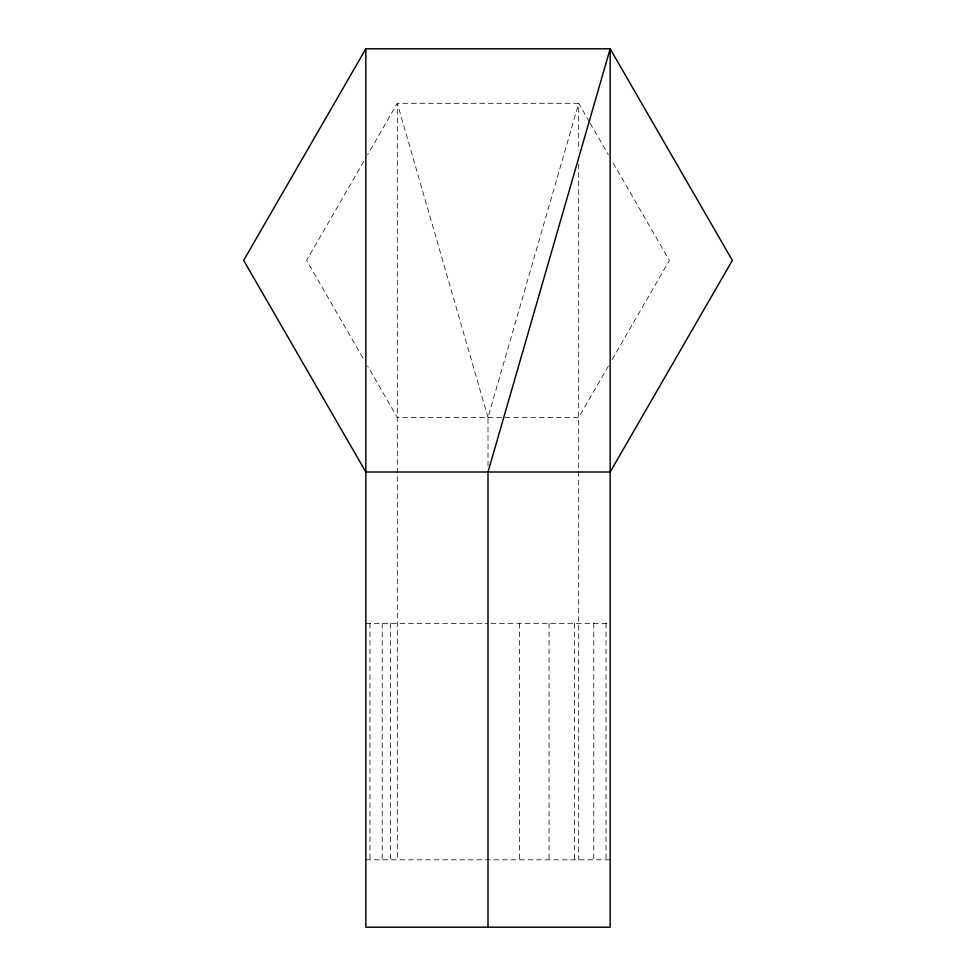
<?xml version="1.0" encoding="UTF-8"?>
<svg xmlns="http://www.w3.org/2000/svg" width="976" height="976" viewBox="0 0 976 976"><rect width="100%" height="100%" fill="white"/><g stroke="black" fill="none" stroke-linecap="round" stroke-linejoin="round"><path stroke-width="0.73" stroke-dasharray="4.88 3.66" d="M488 466.125L488 417.484L578.695 103.31L397.305 103.31L367.586 154.794M363.767 161.394L306.61 260.397L363.767 359.412M608.414 366.012L578.695 417.484L397.305 417.484L367.586 366.012M612.233 359.412L669.39 260.397L612.233 161.394M365.829 623.347L488 623.347M491.013 623.347L610.171 623.347M365.829 859.807L610.171 859.807M589.37 121.793L578.695 103.31L578.695 150.365M590.126 123.11L608.414 154.794M488 417.484L397.305 103.31L397.305 859.807M606.011 623.347L606.011 859.807M593.798 623.347L593.798 859.807M578.695 164.029L578.695 859.807M574.388 623.347L574.388 859.807M549.085 623.347L549.085 859.807M519.622 623.347L519.622 859.807M390.461 623.347L390.461 859.807M382.202 623.347L382.202 859.807M369.989 623.347L369.989 859.807"/><path stroke-width="1.46" d="M365.829 48.8L243.658 260.397L365.829 472.006L610.171 472.006L732.342 260.397L610.171 48.8L365.829 48.8L365.829 927.2L610.171 927.2L610.171 48.8L488 472.006L488 927.2"/></g></svg>
